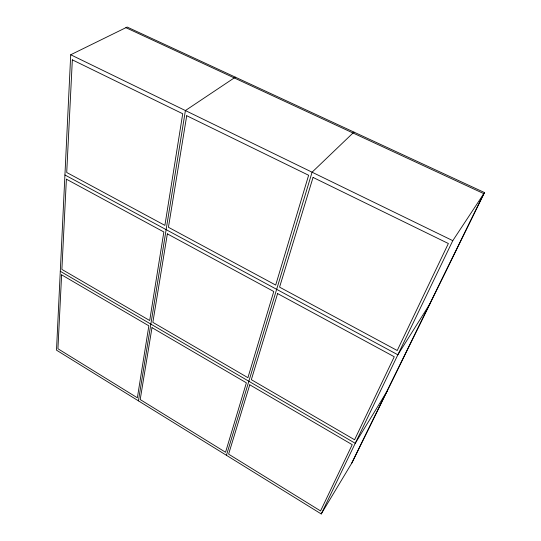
<?xml version="1.0" encoding="UTF-8"?>
<svg xmlns="http://www.w3.org/2000/svg" width="541" height="541" viewBox="0 0 541 541"><rect width="100%" height="100%" fill="white"/><g stroke="black" fill="none" stroke-linecap="round" stroke-linejoin="round"><path stroke-width="0.81" d="M70.722 54.756L56.494 350.162L321.239 513.95L352.164 462.467L484.506 192.576L127.176 27.05L70.722 54.756L452.783 240.664L484.506 192.576M138.428 400.854L185.401 110.553L235.362 77.167M226.442 455.299L312.089 172.2L353.949 132.099M321.239 513.95L452.783 240.664M351.454 463.644L483.796 193.644L125.897 27.679M387.052 391.305L355.248 443.302L60.294 271.278M430.095 303.535L397.851 354.795L64.934 174.973M61.613 274.828L57.928 348.735L137.367 397.797L148.856 325.817L61.613 274.828M66.387 179.179L61.884 269.411L149.701 320.522L163.849 231.967L66.387 179.179M72.338 59.848L66.719 172.491L164.897 225.381L182.723 113.766L72.338 59.848M151.987 327.643L140.2 399.549L225.55 452.262L246.378 382.812L151.987 327.643M167.358 233.868L152.853 322.355L247.92 377.686L273.766 291.498L167.358 233.868M186.719 115.72L168.434 227.281L275.694 285.06L308.627 175.264L186.719 115.72M249.766 384.793L228.606 454.149L320.556 510.941L352.225 444.675L249.766 384.793M277.601 293.58L251.328 379.674L354.578 439.759L394.247 356.756L277.601 293.58M313.05 177.428L279.569 287.143L397.229 350.521L448.367 243.524L313.05 177.428"/></g></svg>
